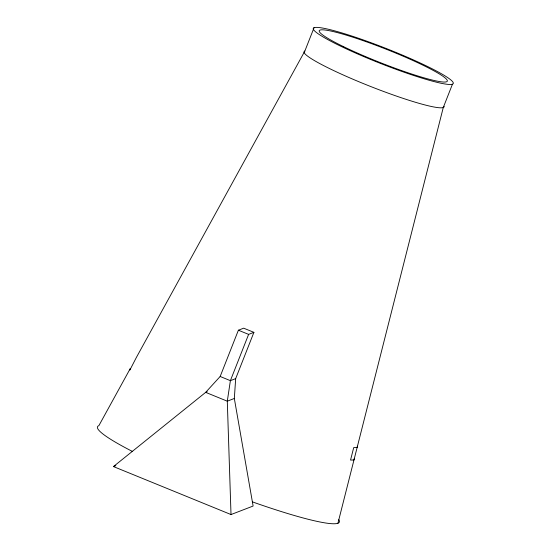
<?xml version="1.0" encoding="UTF-8"?>
<svg xmlns="http://www.w3.org/2000/svg" width="551" height="551" viewBox="0 0 551 551"><rect width="100%" height="100%" fill="white"/><g stroke="black" fill="none" stroke-linecap="round" stroke-linejoin="round"><path stroke-width="0.83" d="M234.327 398.476L235.676 378.62L253.908 332.349L243.68 328.176L238.39 330.214L220.166 376.485L205.668 392.36L113.451 466.566L231.014 514.551L253.116 506.045L234.327 398.476L227.294 401.183L205.668 392.36L207.231 391.754M354.279 458.632L353.969 459.989L350.546 460.071L353.708 447.591L357.131 447.502L357.441 446.152M337.942 523.223L443.279 107.507L452.467 84.172A75.239 7.996 21.5 0 0 358.15 38.15A75.239 7.996 21.5 0 0 339.175 45.457A75.239 7.996 21.5 0 0 452.467 84.172M132.543 451.503A129.96 13.809 21.5 0 1 98.877 425.647L130.215 368.653L129.898 370.01L136.4 357.406L304.868 51.016L314.063 27.681M253.908 332.349L248.611 334.388L230.387 380.658L227.294 401.183L231.014 514.551M235.676 378.62L230.387 380.658L220.166 376.485M113.451 466.566L115.82 465.657M238.39 330.214L248.611 334.388M338.769 519.676A129.96 13.809 21.5 0 1 252.337 501.858M444.127 106.343A75.239 7.996 21.5 0 1 369.198 85.928A75.239 7.996 21.5 0 1 304.868 51.016M342.936 46.353A68.827 7.315 21.5 0 0 446.572 81.768A68.827 7.315 21.5 0 0 360.292 39.665A68.827 7.315 21.5 0 0 342.936 46.353"/></g></svg>
